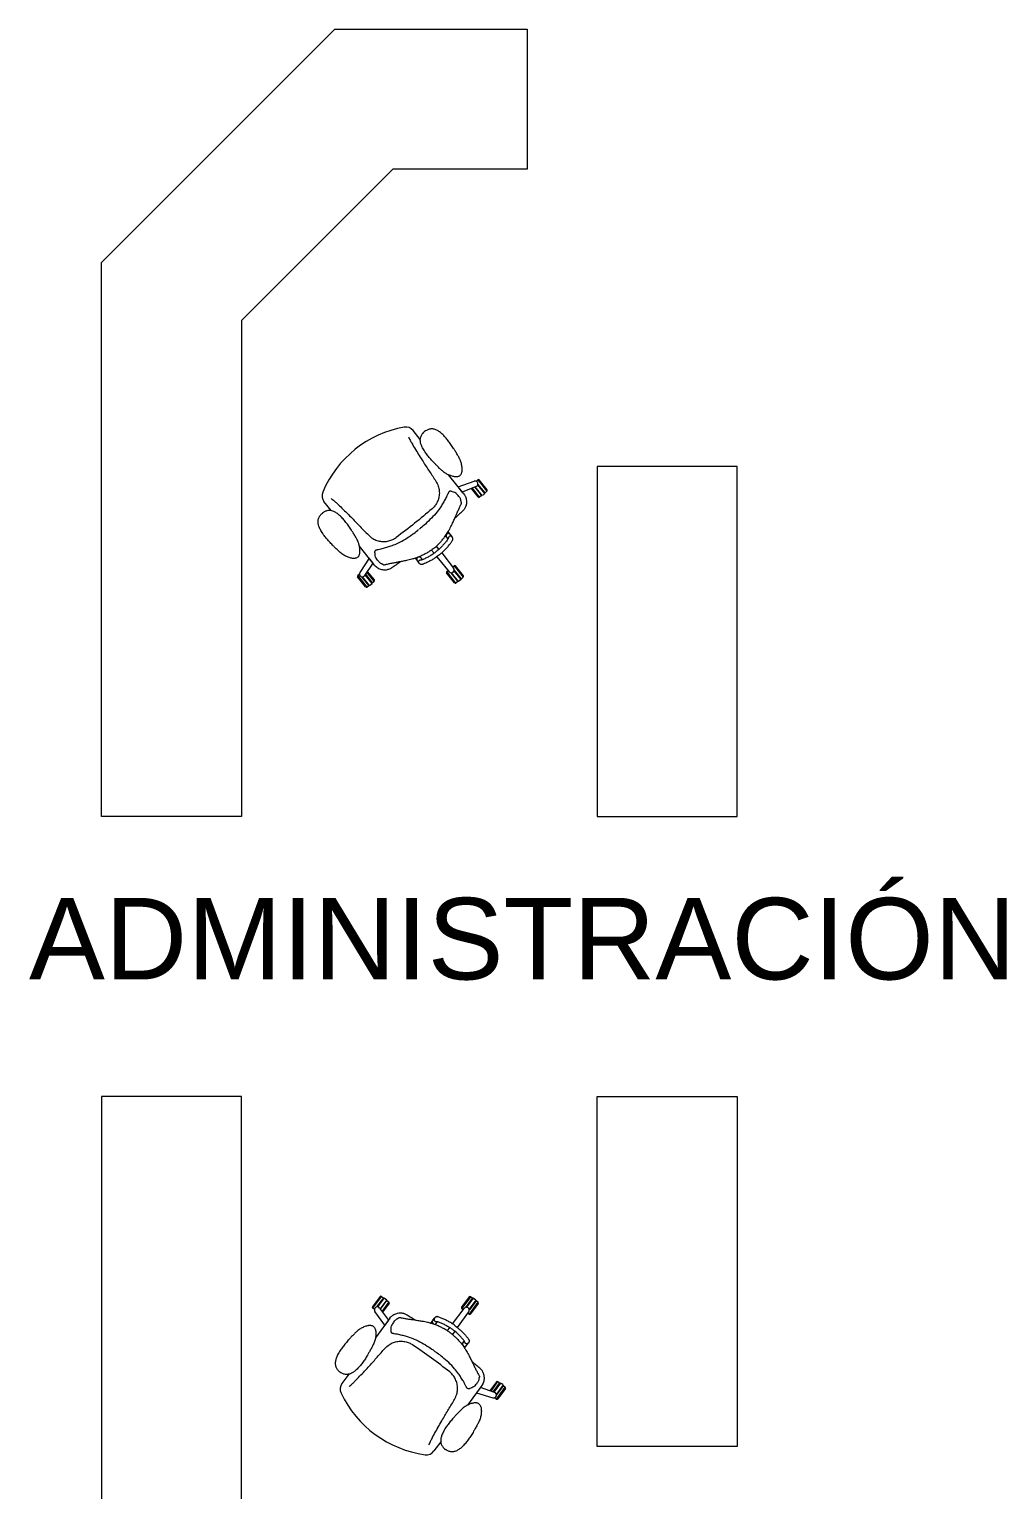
# Model space of a CAD drawing. Header units: millimetres. Extents: x 72 to 2370, y -203 to 794.
# Drawn here: x 1747.76 to 1751.95, y 383.29 to 389.56 of the extents above; entities that cross this region are included whole.
import ezdxf

# ---------------------------------------------------------------- set-up
doc = ezdxf.new("R2010")
doc.units = ezdxf.units.MM
doc.layers.add('mobiliario', color=252, linetype='Continuous', lineweight=9)
doc.layers.add('Texto', color=250, linetype='Continuous', lineweight=9)
doc.styles.get("Standard").update_dxf_attribs({"font": 'arial.ttf'})

msp = doc.modelspace()

# ---------------------------------------------------------------- linework, layer by layer
at = {"layer": 'mobiliario'}
for p, q in [((1749.4407, 387.7965), (1749.4099, 387.8351)), ((1749.6268, 387.5634), (1749.562, 387.6446)), ((1749.6032, 387.593), (1749.6713, 387.6176)), ((1749.6204, 387.5714), (1749.6032, 387.593)), ((1749.6799, 387.5946), (1749.6204, 387.5714)), ((1749.6742, 387.5924), (1749.7032, 387.556)), ((1749.7035, 387.558), (1749.6756, 387.5929)), ((1749.7065, 387.5558), (1749.6766, 387.5933)), ((1749.6797, 387.6178), (1749.687, 387.6236)), ((1749.687, 387.6236), (1749.7263, 387.5744)), ((1749.7174, 387.5646), (1749.6873, 387.6024)), ((1749.716, 387.568), (1749.6876, 387.6036)), ((1749.7181, 387.5678), (1749.6879, 387.6056)), ((1749.7269, 387.58), (1749.6926, 387.623)), ((1749.0586, 387.4915), (1749.0277, 387.5301)), ((1749.6894, 387.55), (1749.66, 387.5868)), ((1749.695, 387.5494), (1749.6639, 387.5883)), ((1749.7032, 387.5559), (1749.695, 387.5494)), ((1749.7122, 387.5599), (1749.7065, 387.5558)), ((1749.7174, 387.5646), (1749.7122, 387.5599)), ((1749.7263, 387.5744), (1749.7181, 387.5678)), ((1749.5485, 387.3833), (1749.552, 387.379)), ((1749.5532, 387.3771), (1749.5591, 387.3697)), ((1749.5594, 387.4001), (1749.5668, 387.3909)), ((1749.5684, 387.3893), (1749.5775, 387.3779)), ((1749.2445, 387.2584), (1749.1797, 387.3396)), ((1749.221, 387.288), (1749.1819, 387.227)), ((1749.2382, 387.2664), (1749.221, 387.288)), ((1749.4188, 387.2878), (1749.4261, 387.2786)), ((1749.4376, 387.2947), (1749.441, 387.2904)), ((1749.4426, 387.2888), (1749.4485, 387.2814)), ((1749.4884, 387.3227), (1749.4995, 387.3092)), ((1749.5207, 387.3261), (1749.51, 387.3399)), ((1749.5119, 387.294), (1749.5644, 387.2299)), ((1749.5327, 387.3107), (1749.5836, 387.2452)), ((1749.1798, 387.2188), (1749.1725, 387.213)), ((1749.2024, 387.2135), (1749.2382, 387.2664)), ((1749.2343, 387.179), (1749.2043, 387.2164)), ((1749.2328, 387.1824), (1749.2049, 387.2173)), ((1749.2058, 387.2186), (1749.2349, 387.1822)), ((1749.2431, 387.1888), (1749.212, 387.2277)), ((1749.2437, 387.1944), (1749.2144, 387.2312)), ((1749.4273, 387.2767), (1749.4364, 387.2653)), ((1749.5879, 387.1817), (1749.5535, 387.2247)), ((1749.5542, 387.2303), (1749.5602, 387.2351)), ((1749.5935, 387.181), (1749.5542, 387.2303)), ((1749.5714, 387.2255), (1749.6017, 387.1876)), ((1749.6019, 387.1897), (1749.5736, 387.2253)), ((1749.605, 387.1875), (1749.5748, 387.2253)), ((1749.5795, 387.2505), (1749.5855, 387.2553)), ((1749.5855, 387.2553), (1749.6248, 387.206)), ((1749.6159, 387.1962), (1749.5858, 387.234)), ((1749.6144, 387.1997), (1749.5861, 387.2352)), ((1749.6166, 387.1994), (1749.5863, 387.2374)), ((1749.6254, 387.2116), (1749.5911, 387.2546)), ((1749.2062, 387.1644), (1749.1719, 387.2074)), ((1749.1725, 387.213), (1749.2118, 387.1638)), ((1749.22, 387.1703), (1749.1898, 387.2082)), ((1749.2203, 387.1724), (1749.1919, 387.208)), ((1749.2233, 387.1702), (1749.1932, 387.208)), ((1749.2118, 387.1638), (1749.22, 387.1703)), ((1749.2233, 387.1702), (1749.229, 387.1743)), ((1749.229, 387.1743), (1749.2343, 387.179)), ((1749.2349, 387.1822), (1749.2431, 387.1888)), ((1749.6017, 387.1876), (1749.5935, 387.181)), ((1749.6107, 387.1916), (1749.605, 387.1875)), ((1749.6159, 387.1962), (1749.6107, 387.1916)), ((1749.6248, 387.206), (1749.6166, 387.1994)), ((1749.2682, 384.1227), (1749.2357, 384.0783)), ((1749.2365, 384.0727), (1749.2738, 384.1236)), ((1749.2823, 384.1173), (1749.2536, 384.0783)), ((1749.2826, 384.1152), (1749.2557, 384.0786)), ((1749.2856, 384.1176), (1749.257, 384.0786)), ((1749.2968, 384.1093), (1749.2685, 384.0706)), ((1749.2955, 384.1058), (1749.2691, 384.0698)), ((1749.27, 384.0685), (1749.2976, 384.1061)), ((1749.2738, 384.1236), (1749.2823, 384.1173)), ((1749.3061, 384.0999), (1749.2766, 384.0596)), ((1749.3069, 384.0943), (1749.2791, 384.0563)), ((1749.2856, 384.1176), (1749.2914, 384.1137)), ((1749.2914, 384.1137), (1749.2968, 384.1093)), ((1749.2976, 384.1061), (1749.3061, 384.0999)), ((1749.6503, 384.121), (1749.6177, 384.0766)), ((1749.6558, 384.1219), (1749.6186, 384.0711)), ((1749.6356, 384.0765), (1749.6643, 384.1156)), ((1749.6647, 384.1135), (1749.6378, 384.0768)), ((1749.6676, 384.1159), (1749.639, 384.0769)), ((1749.6789, 384.1076), (1749.6503, 384.0686)), ((1749.6776, 384.1041), (1749.6507, 384.0674)), ((1749.6509, 384.0474), (1749.6882, 384.0982)), ((1749.6797, 384.1044), (1749.651, 384.0653)), ((1749.6643, 384.1156), (1749.6558, 384.1219)), ((1749.689, 384.0926), (1749.6565, 384.0482)), ((1749.6735, 384.112), (1749.6676, 384.1159)), ((1749.6789, 384.1076), (1749.6735, 384.112)), ((1749.6882, 384.0982), (1749.6797, 384.1044)), ((1749.2441, 384.0672), (1749.2365, 384.0727)), ((1749.288, 383.9998), (1749.2464, 384.0591)), ((1749.3104, 384.0303), (1749.2489, 383.9465)), ((1749.2664, 384.0735), (1749.3043, 384.0221)), ((1749.4937, 384.0195), (1749.5023, 384.0312)), ((1749.5789, 384.0056), (1749.6288, 384.0719)), ((1749.6004, 383.9899), (1749.6486, 384.0573)), ((1749.6186, 384.071), (1749.6248, 384.0665)), ((1749.6447, 384.0519), (1749.6509, 384.0474)), ((1749.3043, 384.0221), (1749.288, 383.9998)), ((1749.4856, 384.0081), (1749.4926, 384.0175)), ((1749.5047, 384.0019), (1749.5079, 384.0064)), ((1749.5094, 384.008), (1749.5151, 384.0157)), ((1749.5566, 383.976), (1749.5672, 383.99)), ((1749.5891, 383.974), (1749.5789, 383.9598)), ((1749.6192, 383.918), (1749.6225, 383.9224)), ((1749.6236, 383.9243), (1749.6292, 383.932)), ((1749.6308, 383.9016), (1749.6377, 383.9111)), ((1749.6393, 383.9128), (1749.6479, 383.9245)), ((1749.134, 383.7899), (1749.1048, 383.75)), ((1749.7047, 383.7411), (1749.6433, 383.6574)), ((1749.6987, 383.7329), (1749.6823, 383.7107)), ((1749.6823, 383.7107), (1749.7514, 383.6888)), ((1749.7591, 383.7122), (1749.6987, 383.7329)), ((1749.7667, 383.7571), (1749.7388, 383.7191)), ((1749.7723, 383.758), (1749.7428, 383.7178)), ((1749.7532, 383.7142), (1749.7808, 383.7517)), ((1749.7811, 383.7496), (1749.7547, 383.7137)), ((1749.7841, 383.752), (1749.7557, 383.7133)), ((1749.7953, 383.7437), (1749.7668, 383.7047)), ((1749.794, 383.7402), (1749.7671, 383.7035)), ((1749.7673, 383.6835), (1749.8046, 383.7343)), ((1749.7961, 383.7405), (1749.7675, 383.7015)), ((1749.7808, 383.7517), (1749.7723, 383.758)), ((1749.8055, 383.7287), (1749.7729, 383.6843)), ((1749.7899, 383.7481), (1749.7841, 383.752)), ((1749.7953, 383.7437), (1749.7899, 383.7481)), ((1749.8046, 383.7343), (1749.7961, 383.7405)), ((1749.7598, 383.689), (1749.7673, 383.6835)), ((1749.5283, 383.5007), (1749.4991, 383.4609))]:
    msp.add_line(p, q, dxfattribs=at)
for points in [[(1749.8989, 389.5551), (1749.8989, 388.9551), (1749.3224, 388.9551), (1748.6739, 388.3066), (1748.6739, 386.1801), (1748.0739, 386.1801), (1748.0739, 388.5551), (1749.0739, 389.5551), (1749.8989, 389.5551)], [(1750.7989, 387.6801), (1750.1989, 387.6801), (1750.1989, 386.1801), (1750.7989, 386.1801), (1750.7989, 387.6801)], [(1749.8989, 381.6051), (1749.8989, 382.2051), (1749.3224, 382.2051), (1748.6739, 382.8536), (1748.6739, 384.9801), (1748.0739, 384.9801), (1748.0739, 382.6051), (1749.0739, 381.6051), (1749.8989, 381.6051)], [(1750.7989, 383.4801), (1750.1989, 383.4801), (1750.1989, 384.9801), (1750.7989, 384.9801), (1750.7989, 383.4801)]]:
    msp.add_lwpolyline(points, dxfattribs=at)
for centre, radius, start, end in [((1749.4547, 387.3871), 0.4698, 100.18296, 156.9969), ((1749.3787, 387.8101), 0.04, 38.5941, 100.18296), ((1749.6756, 387.6061), 0.0123, 290.59022, 110.59022), ((1749.6895, 387.6205), 0.004, 38.59022, 128.59022), ((1749.059, 387.555), 0.04, 156.9969, 218.59022), ((1749.6925, 387.5525), 0.004, 218.59022, 308.59022), ((1749.7023, 387.5571), 0.0015, 308.59022, 38.59022), ((1749.7171, 387.569), 0.0015, 218.59022, 308.59022), ((1749.7238, 387.5775), 0.004, 308.59022, 38.59022), ((1749.5608, 387.3832), 0.00975, 38.59022, 218.59022), ((1749.4349, 387.2828), 0.00975, 38.59022, 218.59022), ((1749.1921, 387.2203), 0.0123, 146.59022, 326.59022), ((1749.5567, 387.2272), 0.004, 128.55215, 218.59022), ((1749.574, 387.2375), 0.0123, 218.59022, 38.59022), ((1749.588, 387.2521), 0.004, 38.59022, 128.59022), ((1749.175, 387.2099), 0.004, 128.59022, 218.59022), ((1749.2093, 387.1669), 0.004, 218.59022, 308.59022), ((1749.2191, 387.1715), 0.0015, 308.59022, 38.59022), ((1749.2339, 387.1834), 0.0015, 218.59022, 308.59022), ((1749.2406, 387.1919), 0.004, 308.59022, 38.59022), ((1749.591, 387.1842), 0.004, 218.59022, 308.59022), ((1749.6008, 387.1888), 0.0015, 308.59022, 38.59022), ((1749.6156, 387.2006), 0.0015, 218.59022, 308.59022), ((1749.6223, 387.2091), 0.004, 308.59022, 38.59022), ((1749.2714, 384.1203), 0.004, 53.74576, 143.74576), ((1749.2814, 384.1161), 0.0015, 323.74576, 53.74576), ((1749.2967, 384.1049), 0.0015, 53.74576, 143.74576), ((1749.3037, 384.0966), 0.004, 323.74576, 53.74576), ((1749.6535, 384.1186), 0.004, 53.74576, 143.74576), ((1749.6635, 384.1144), 0.0015, 323.74576, 53.74576), ((1749.6788, 384.1032), 0.0015, 53.74576, 143.74576), ((1749.6858, 384.0949), 0.004, 323.74576, 53.74576), ((1749.2389, 384.076), 0.004, 143.74576, 233.74576), ((1749.2564, 384.0663), 0.0123, 35.74576, 215.74576), ((1749.6209, 384.0743), 0.004, 143.74576, 233.78383), ((1749.6387, 384.0646), 0.0123, 323.74576, 143.74576), ((1749.6533, 384.0506), 0.004, 233.74576, 323.74576), ((1749.5016, 384.0138), 0.00975, 143.74576, 323.74576), ((1749.6314, 383.9185), 0.00975, 143.74576, 323.74576), ((1749.1371, 383.7264), 0.04, 143.74576, 205.33908), ((1749.7552, 383.7005), 0.0123, 251.74576, 71.74576), ((1749.7699, 383.7547), 0.004, 53.74576, 143.74576), ((1749.7799, 383.7505), 0.0015, 323.74576, 53.74576), ((1749.7952, 383.7393), 0.0015, 53.74576, 143.74576), ((1749.8022, 383.7311), 0.004, 323.74576, 53.74576), ((1749.5255, 383.9103), 0.4698, 205.33908, 262.15302), ((1749.7697, 383.6867), 0.004, 233.74576, 323.74576), ((1749.4669, 383.4845), 0.04, 262.15302, 323.74188)]:
    msp.add_arc(centre, radius, start, end, dxfattribs=at)
for points in [[(1749.3897, 387.8079), (1749.3969, 387.7937), (1749.4044, 387.7802), (1749.4201, 387.7537), (1749.4362, 387.7275), (1749.4526, 387.7015), (1749.4798, 387.6595), (1749.5071, 387.6177), (1749.5176, 387.5964), (1749.5219, 387.5765), (1749.5223, 387.5664), (1749.5216, 387.5563), (1749.5198, 387.5463), (1749.5168, 387.5366), (1749.5128, 387.5272), (1749.5078, 387.5184), (1749.5028, 387.5116), (1749.4973, 387.5052), (1749.4912, 387.4994)], [(1749.6105, 387.6411), (1749.6067, 387.6388), (1749.6025, 387.6372), (1749.598, 387.6364), (1749.5926, 387.6363), (1749.588, 387.6367), (1749.5816, 387.6379), (1749.5737, 387.6401), (1749.5661, 387.6429), (1749.558, 387.6463), (1749.5512, 387.6501), (1749.5432, 387.6556), (1749.5359, 387.6616), (1749.525, 387.6713), (1749.5127, 387.6834), (1749.5027, 387.6935), (1749.4885, 387.7084), (1749.4756, 387.7235), (1749.4642, 387.7382), (1749.4524, 387.7566), (1749.4454, 387.7714), (1749.4415, 387.7848), (1749.4407, 387.793), (1749.4409, 387.7991), (1749.4425, 387.8066), (1749.4454, 387.8137), (1749.4488, 387.8194), (1749.4526, 387.824), (1749.4594, 387.8304)], [(1749.6105, 387.6411), (1749.6137, 387.6443), (1749.6161, 387.6481), (1749.6179, 387.6523), (1749.6192, 387.6576), (1749.6198, 387.6621), (1749.6201, 387.6686), (1749.6196, 387.6768), (1749.6186, 387.6848), (1749.6171, 387.6934), (1749.6149, 387.7009), (1749.6113, 387.71), (1749.6071, 387.7184), (1749.6001, 387.7312), (1749.591, 387.7459), (1749.5834, 387.7578), (1749.572, 387.775), (1749.5601, 387.791), (1749.5483, 387.8053), (1749.533, 387.8209), (1749.5201, 387.831), (1749.5079, 387.8378), (1749.5001, 387.8404), (1749.4941, 387.8415), (1749.4864, 387.8416), (1749.4789, 387.8404), (1749.4726, 387.8383), (1749.4672, 387.8357), (1749.4594, 387.8304)], [(1749.0587, 387.5437), (1749.071, 387.5336), (1749.0825, 387.5233), (1749.1049, 387.5021), (1749.1268, 387.4806), (1749.1485, 387.4588), (1749.1835, 387.423), (1749.2182, 387.3871), (1749.2366, 387.3721), (1749.255, 387.3636), (1749.2648, 387.3609), (1749.2748, 387.3593), (1749.285, 387.3589), (1749.2951, 387.3596), (1749.3051, 387.3615), (1749.3148, 387.3645), (1749.3226, 387.3677), (1749.33, 387.3717), (1749.337, 387.3764)], [(1749.4994, 387.331), (1749.5033, 387.334), (1749.5099, 387.3399), (1749.5212, 387.3506), (1749.5322, 387.3625), (1749.5425, 387.3751), (1749.5476, 387.3819), (1749.5532, 387.3902), (1749.5592, 387.3997), (1749.5667, 387.4128), (1749.5771, 387.4334), (1749.585, 387.4511), (1749.5927, 387.4686), (1749.5987, 387.4826), (1749.6056, 387.4981), (1749.6118, 387.5112), (1749.6155, 387.5185), (1749.6175, 387.5225), (1749.618, 387.5245), (1749.6176, 387.5269), (1749.6165, 387.5285), (1749.6156, 387.5296), (1749.6156, 387.5299), (1749.6153, 387.5326), (1749.615, 387.5353), (1749.6136, 387.5405), (1749.6112, 387.5454), (1749.6086, 387.5492), (1749.6032, 387.5558), (1749.5961, 387.5637), (1749.5945, 387.5653), (1749.5928, 387.5665), (1749.574, 387.574), (1749.5712, 387.5748), (1749.5682, 387.5747), (1749.5667, 387.5743), (1749.5644, 387.5731), (1749.5625, 387.5714), (1749.5609, 387.5688), (1749.5596, 387.5654), (1749.5585, 387.563), (1749.5531, 387.5514), (1749.5483, 387.542), (1749.5386, 387.525), (1749.5284, 387.5084), (1749.5128, 387.4862), (1749.4886, 387.4593), (1749.4624, 387.4342), (1749.4414, 387.4162), (1749.436, 387.4118)], [(1749.6268, 387.5634), (1749.6319, 387.5558), (1749.6339, 387.5517), (1749.637, 387.5432), (1749.6386, 387.5342), (1749.6386, 387.526), (1749.6374, 387.5168), (1749.636, 387.5117), (1749.6334, 387.5054), (1749.6301, 387.4994), (1749.626, 387.4939), (1749.6213, 387.4889), (1749.605, 387.4739), (1749.5887, 387.459)], [(1749.1723, 387.2914), (1749.1685, 387.2891), (1749.1643, 387.2876), (1749.1598, 387.2868), (1749.1544, 387.2866), (1749.1498, 387.287), (1749.1434, 387.2882), (1749.1356, 387.2904), (1749.1279, 387.2933), (1749.1199, 387.2967), (1749.113, 387.3005), (1749.105, 387.306), (1749.0978, 387.3119), (1749.0868, 387.3216), (1749.0745, 387.3337), (1749.0646, 387.3438), (1749.0504, 387.3587), (1749.0374, 387.3738), (1749.026, 387.3885), (1749.0143, 387.4069), (1749.0072, 387.4217), (1749.0034, 387.4351), (1749.0025, 387.4433), (1749.0028, 387.4495), (1749.0044, 387.457), (1749.0072, 387.464), (1749.0107, 387.4697), (1749.0144, 387.4744), (1749.0213, 387.4808)], [(1749.1723, 387.2914), (1749.1755, 387.2946), (1749.1779, 387.2984), (1749.1797, 387.3026), (1749.181, 387.3079), (1749.1817, 387.3125), (1749.1819, 387.3189), (1749.1815, 387.3271), (1749.1804, 387.3352), (1749.1789, 387.3438), (1749.1767, 387.3513), (1749.1731, 387.3603), (1749.1689, 387.3687), (1749.1619, 387.3815), (1749.1528, 387.3962), (1749.1452, 387.4082), (1749.1338, 387.4253), (1749.122, 387.4413), (1749.1101, 387.4557), (1749.0948, 387.4712), (1749.082, 387.4813), (1749.0698, 387.4881), (1749.0619, 387.4907), (1749.0559, 387.4919), (1749.0482, 387.492), (1749.0407, 387.4907), (1749.0344, 387.4886), (1749.029, 387.486), (1749.0213, 387.4808)], [(1749.4912, 387.4994), (1749.4165, 387.4372), (1749.3371, 387.3764)], [(1749.4994, 387.331), (1749.4956, 387.3279), (1749.4884, 387.3227), (1749.4755, 387.3141), (1749.4614, 387.306), (1749.4468, 387.2988), (1749.4391, 387.2953), (1749.4297, 387.2917), (1749.4191, 387.2879), (1749.4047, 387.2835), (1749.3822, 387.2779), (1749.3632, 387.2741), (1749.3445, 387.2705), (1749.3295, 387.2678), (1749.3129, 387.2645), (1749.2987, 387.2613), (1749.2908, 387.2594), (1749.2864, 387.2583), (1749.2844, 387.2582), (1749.2821, 387.2592), (1749.2808, 387.2607), (1749.2799, 387.2617), (1749.2796, 387.2618), (1749.2771, 387.2627), (1749.2745, 387.2635), (1749.2698, 387.2661), (1749.2655, 387.2695), (1749.2624, 387.2729), (1749.2571, 387.2796), (1749.251, 387.2884), (1749.2498, 387.2903), (1749.2491, 387.2922), (1749.2459, 387.3122), (1749.2457, 387.3151), (1749.2465, 387.3179), (1749.2472, 387.3193), (1749.2489, 387.3213), (1749.251, 387.3228), (1749.2539, 387.3238), (1749.2574, 387.3243), (1749.26, 387.3248), (1749.2725, 387.3275), (1749.2828, 387.3301), (1749.3015, 387.3358), (1749.32, 387.342), (1749.345, 387.3523), (1749.3767, 387.3699), (1749.407, 387.39), (1749.4291, 387.4064), (1749.4347, 387.4107)], [(1749.5225, 387.3021), (1749.5303, 387.3086), (1749.5371, 387.3146), (1749.5488, 387.3261), (1749.5596, 387.3382), (1749.5696, 387.3509), (1749.5763, 387.3604), (1749.5788, 387.3641), (1749.5799, 387.3664), (1749.5803, 387.368), (1749.5804, 387.3696), (1749.5803, 387.3712), (1749.5798, 387.3728), (1749.5791, 387.3744), (1749.5785, 387.376), (1749.5775, 387.3779), (1749.5759, 387.3795), (1749.5751, 387.3805), (1749.5727, 387.3818), (1749.5702, 387.3824), (1749.5675, 387.3821), (1749.5647, 387.3808), (1749.5634, 387.3796), (1749.5623, 387.3781), (1749.561, 387.3749), (1749.5601, 387.3721), (1749.5589, 387.3694), (1749.5578, 387.3677), (1749.5483, 387.3551), (1749.5379, 387.343), (1749.5268, 387.3317), (1749.5151, 387.3212), (1749.5103, 387.3174)], [(1749.5225, 387.3021), (1749.5145, 387.2959), (1749.507, 387.2906), (1749.4933, 387.2818), (1749.479, 387.2739), (1749.4645, 387.2669), (1749.4537, 387.2625), (1749.4496, 387.261), (1749.447, 387.2604), (1749.4454, 387.2603), (1749.4439, 387.2606), (1749.4423, 387.2611), (1749.4408, 387.2619), (1749.4394, 387.263), (1749.438, 387.2639), (1749.4364, 387.2653), (1749.4351, 387.2672), (1749.4344, 387.2682), (1749.4336, 387.2708), (1749.4336, 387.2734), (1749.4345, 387.276), (1749.4364, 387.2784), (1749.4379, 387.2794), (1749.4395, 387.2802), (1749.443, 387.2807), (1749.4459, 387.2809), (1749.4488, 387.2815), (1749.4507, 387.2822), (1749.4651, 387.2887), (1749.4791, 387.2961), (1749.4926, 387.3044), (1749.5055, 387.3136), (1749.5103, 387.3174)], [(1749.2445, 387.2584), (1749.2508, 387.2517), (1749.2543, 387.2488), (1749.262, 387.2439), (1749.2704, 387.2404), (1749.2784, 387.2385), (1749.2877, 387.2377), (1749.2929, 387.2379), (1749.2996, 387.2391), (1749.3062, 387.241), (1749.3125, 387.2437), (1749.3184, 387.2472), (1749.3366, 387.2597), (1749.3548, 387.2723)], [(1749.3104, 384.0303), (1749.3163, 384.0372), (1749.3197, 384.0403), (1749.3272, 384.0455), (1749.3355, 384.0494), (1749.3434, 384.0516), (1749.3526, 384.0528), (1749.3579, 384.0528), (1749.3646, 384.0519), (1749.3713, 384.0503), (1749.3777, 384.0478), (1749.3837, 384.0446), (1749.4024, 384.0328), (1749.4211, 384.0209)], [(1749.568, 383.9682), (1749.564, 383.9712), (1749.5566, 383.976), (1749.5433, 383.9841), (1749.5289, 383.9916), (1749.5141, 383.9982), (1749.5062, 384.0014), (1749.4967, 384.0046), (1749.486, 384.008), (1749.4714, 384.0118), (1749.4487, 384.0164), (1749.4296, 384.0194), (1749.4107, 384.0223), (1749.3957, 384.0244), (1749.3789, 384.027), (1749.3646, 384.0296), (1749.3566, 384.0312), (1749.3522, 384.0321), (1749.3502, 384.0321), (1749.348, 384.0311), (1749.3467, 384.0296), (1749.3459, 384.0284), (1749.3455, 384.0284), (1749.343, 384.0274), (1749.3405, 384.0264), (1749.3359, 384.0236), (1749.3318, 384.0201), (1749.3288, 384.0166), (1749.3238, 384.0096), (1749.318, 384.0007), (1749.3169, 383.9987), (1749.3162, 383.9968), (1749.3139, 383.9767), (1749.3139, 383.9737), (1749.3147, 383.9709), (1749.3155, 383.9696), (1749.3173, 383.9677), (1749.3194, 383.9663), (1749.3224, 383.9654), (1749.3259, 383.965), (1749.3286, 383.9646), (1749.3411, 383.9624), (1749.3515, 383.9603), (1749.3704, 383.9554), (1749.3892, 383.9499), (1749.4146, 383.9406), (1749.4469, 383.9243), (1749.478, 383.9055), (1749.5008, 383.89), (1749.5065, 383.8859)], [(1749.5898, 383.998), (1749.5816, 384.0038), (1749.574, 384.0088), (1749.5598, 384.0171), (1749.5453, 384.0244), (1749.5304, 384.0308), (1749.5195, 384.0347), (1749.5153, 384.0361), (1749.5127, 384.0366), (1749.5111, 384.0366), (1749.5096, 384.0363), (1749.5081, 384.0357), (1749.5066, 384.0349), (1749.5052, 384.0337), (1749.5039, 384.0327), (1749.5023, 384.0312), (1749.5011, 384.0293), (1749.5005, 384.0283), (1749.4998, 384.0256), (1749.4999, 384.023), (1749.5008, 384.0205), (1749.5029, 384.0182), (1749.5044, 384.0172), (1749.5061, 384.0165), (1749.5095, 384.0161), (1749.5125, 384.016), (1749.5154, 384.0156), (1749.5173, 384.0149), (1749.532, 384.0091), (1749.5463, 384.0022), (1749.5601, 383.9945), (1749.5733, 383.9858), (1749.5783, 383.9822)], [(1749.2396, 383.9944), (1749.2357, 383.9966), (1749.2314, 383.9979), (1749.2268, 383.9985), (1749.2214, 383.9985), (1749.2168, 383.9979), (1749.2105, 383.9964), (1749.2028, 383.9939), (1749.1952, 383.9907), (1749.1873, 383.987), (1749.1807, 383.983), (1749.1729, 383.9771), (1749.1659, 383.9708), (1749.1554, 383.9608), (1749.1435, 383.9482), (1749.134, 383.9376), (1749.1204, 383.9222), (1749.1081, 383.9066), (1749.0973, 383.8914), (1749.0863, 383.8725), (1749.0799, 383.8575), (1749.0766, 383.8439), (1749.0761, 383.8357), (1749.0766, 383.8296), (1749.0785, 383.8221), (1749.0816, 383.8152), (1749.0853, 383.8097), (1749.0892, 383.8052), (1749.0963, 383.7991)], [(1749.2396, 383.9944), (1749.2428, 383.9913), (1749.2454, 383.9877), (1749.2474, 383.9835), (1749.2489, 383.9783), (1749.2497, 383.9738), (1749.2502, 383.9673), (1749.2501, 383.9591), (1749.2494, 383.951), (1749.2482, 383.9424), (1749.2464, 383.9348), (1749.2431, 383.9256), (1749.2393, 383.917), (1749.2328, 383.904), (1749.2243, 383.8889), (1749.2172, 383.8766), (1749.2065, 383.8591), (1749.1953, 383.8426), (1749.1841, 383.8278), (1749.1694, 383.8116), (1749.157, 383.801), (1749.1451, 383.7937), (1749.1374, 383.7907), (1749.1314, 383.7894), (1749.1237, 383.789), (1749.1162, 383.7899), (1749.1098, 383.7917), (1749.1043, 383.7941), (1749.0963, 383.7991)], [(1749.5679, 383.9682), (1749.572, 383.9653), (1749.5788, 383.9597), (1749.5905, 383.9495), (1749.602, 383.938), (1749.6128, 383.9258), (1749.6181, 383.9193), (1749.6241, 383.9112), (1749.6305, 383.902), (1749.6385, 383.8892), (1749.6498, 383.869), (1749.6584, 383.8516), (1749.6668, 383.8345), (1749.6734, 383.8208), (1749.6809, 383.8055), (1749.6876, 383.7927), (1749.6916, 383.7856), (1749.6938, 383.7816), (1749.6944, 383.7797), (1749.694, 383.7773), (1749.693, 383.7756), (1749.6922, 383.7745), (1749.6922, 383.7742), (1749.692, 383.7715), (1749.6918, 383.7688), (1749.6906, 383.7635), (1749.6884, 383.7586), (1749.686, 383.7547), (1749.6809, 383.7478), (1749.674, 383.7396), (1749.6725, 383.7379), (1749.6709, 383.7367), (1749.6524, 383.7285), (1749.6496, 383.7275), (1749.6467, 383.7275), (1749.6451, 383.7279), (1749.6428, 383.729), (1749.6408, 383.7306), (1749.6391, 383.7331), (1749.6376, 383.7364), (1749.6365, 383.7388), (1749.6306, 383.7501), (1749.6255, 383.7594), (1749.6151, 383.7759), (1749.6042, 383.7922), (1749.5877, 383.8136), (1749.5624, 383.8396), (1749.5352, 383.8636), (1749.5135, 383.8807), (1749.5079, 383.8849)], [(1749.5898, 383.998), (1749.5979, 383.9919), (1749.6049, 383.9861), (1749.6171, 383.9751), (1749.6284, 383.9634), (1749.639, 383.9512), (1749.646, 383.942), (1749.6486, 383.9384), (1749.6498, 383.936), (1749.6503, 383.9345), (1749.6505, 383.933), (1749.6504, 383.9313), (1749.65, 383.9297), (1749.6494, 383.928), (1749.6488, 383.9264), (1749.6479, 383.9245), (1749.6464, 383.9228), (1749.6456, 383.9219), (1749.6433, 383.9204), (1749.6408, 383.9197), (1749.6381, 383.9199), (1749.6352, 383.9211), (1749.6339, 383.9223), (1749.6327, 383.9237), (1749.6313, 383.9268), (1749.6303, 383.9296), (1749.629, 383.9323), (1749.6278, 383.9339), (1749.6178, 383.9461), (1749.607, 383.9577), (1749.5954, 383.9686), (1749.5832, 383.9786), (1749.5783, 383.9822)], [(1749.1363, 383.7376), (1749.1482, 383.7483), (1749.1592, 383.7591), (1749.1807, 383.7811), (1749.2018, 383.8035), (1749.2226, 383.8262), (1749.2561, 383.8633), (1749.2893, 383.9007), (1749.3071, 383.9164), (1749.3251, 383.9257), (1749.3348, 383.9287), (1749.3447, 383.9307), (1749.3548, 383.9315), (1749.365, 383.9312), (1749.3751, 383.9298), (1749.3849, 383.9272), (1749.3928, 383.9243), (1749.4004, 383.9206), (1749.4076, 383.9162)], [(1749.5666, 383.7996), (1749.4894, 383.8587), (1749.4076, 383.9162)], [(1749.7047, 383.7411), (1749.7095, 383.7489), (1749.7114, 383.7531), (1749.7141, 383.7618), (1749.7153, 383.7708), (1749.715, 383.7791), (1749.7134, 383.7882), (1749.7118, 383.7932), (1749.709, 383.7994), (1749.7054, 383.8053), (1749.7011, 383.8106), (1749.6962, 383.8154), (1749.6793, 383.8297), (1749.6624, 383.8439)], [(1749.4778, 383.4872), (1749.4844, 383.5017), (1749.4914, 383.5155), (1749.5059, 383.5426), (1749.521, 383.5695), (1749.5363, 383.5961), (1749.5617, 383.6392), (1749.5874, 383.6821), (1749.597, 383.7038), (1749.6004, 383.7238), (1749.6004, 383.7339), (1749.5993, 383.744), (1749.5971, 383.7539), (1749.5937, 383.7635), (1749.5893, 383.7726), (1749.5839, 383.7812), (1749.5787, 383.7879), (1749.5729, 383.794), (1749.5666, 383.7996)], [(1749.6916, 383.6628), (1749.6877, 383.6651), (1749.6835, 383.6664), (1749.6789, 383.667), (1749.6735, 383.6669), (1749.6689, 383.6664), (1749.6626, 383.6649), (1749.6548, 383.6624), (1749.6473, 383.6592), (1749.6394, 383.6555), (1749.6327, 383.6514), (1749.6249, 383.6456), (1749.6179, 383.6393), (1749.6074, 383.6292), (1749.5956, 383.6166), (1749.5861, 383.6061), (1749.5725, 383.5906), (1749.5601, 383.575), (1749.5494, 383.5599), (1749.5384, 383.541), (1749.532, 383.526), (1749.5286, 383.5124), (1749.5281, 383.5042), (1749.5286, 383.4981), (1749.5305, 383.4906), (1749.5337, 383.4837), (1749.5374, 383.4782), (1749.5413, 383.4736), (1749.5484, 383.4675)], [(1749.6916, 383.6628), (1749.6949, 383.6598), (1749.6975, 383.6561), (1749.6994, 383.652), (1749.701, 383.6468), (1749.7018, 383.6422), (1749.7023, 383.6358), (1749.7022, 383.6276), (1749.7015, 383.6195), (1749.7003, 383.6108), (1749.6984, 383.6033), (1749.6952, 383.5941), (1749.6913, 383.5855), (1749.6849, 383.5725), (1749.6764, 383.5574), (1749.6692, 383.5451), (1749.6586, 383.5275), (1749.6474, 383.5111), (1749.6361, 383.4962), (1749.6215, 383.4801), (1749.6091, 383.4694), (1749.5971, 383.4622), (1749.5894, 383.4592), (1749.5834, 383.4579), (1749.5758, 383.4574), (1749.5682, 383.4584), (1749.5618, 383.4602), (1749.5564, 383.4626), (1749.5484, 383.4675)]]:
    msp.add_spline(points, degree=3, dxfattribs=at)

# ---------------------------------------------------------------- texts
at = {"layer": 'Texto', "insert": (1747.7632, 385.4772), "char_height": 0.349522, "width": 4.626304, "attachment_point": 7}
msp.add_mtext('ADMINISTRACIÓN', dxfattribs=at)

doc.saveas('drawing.dxf')
